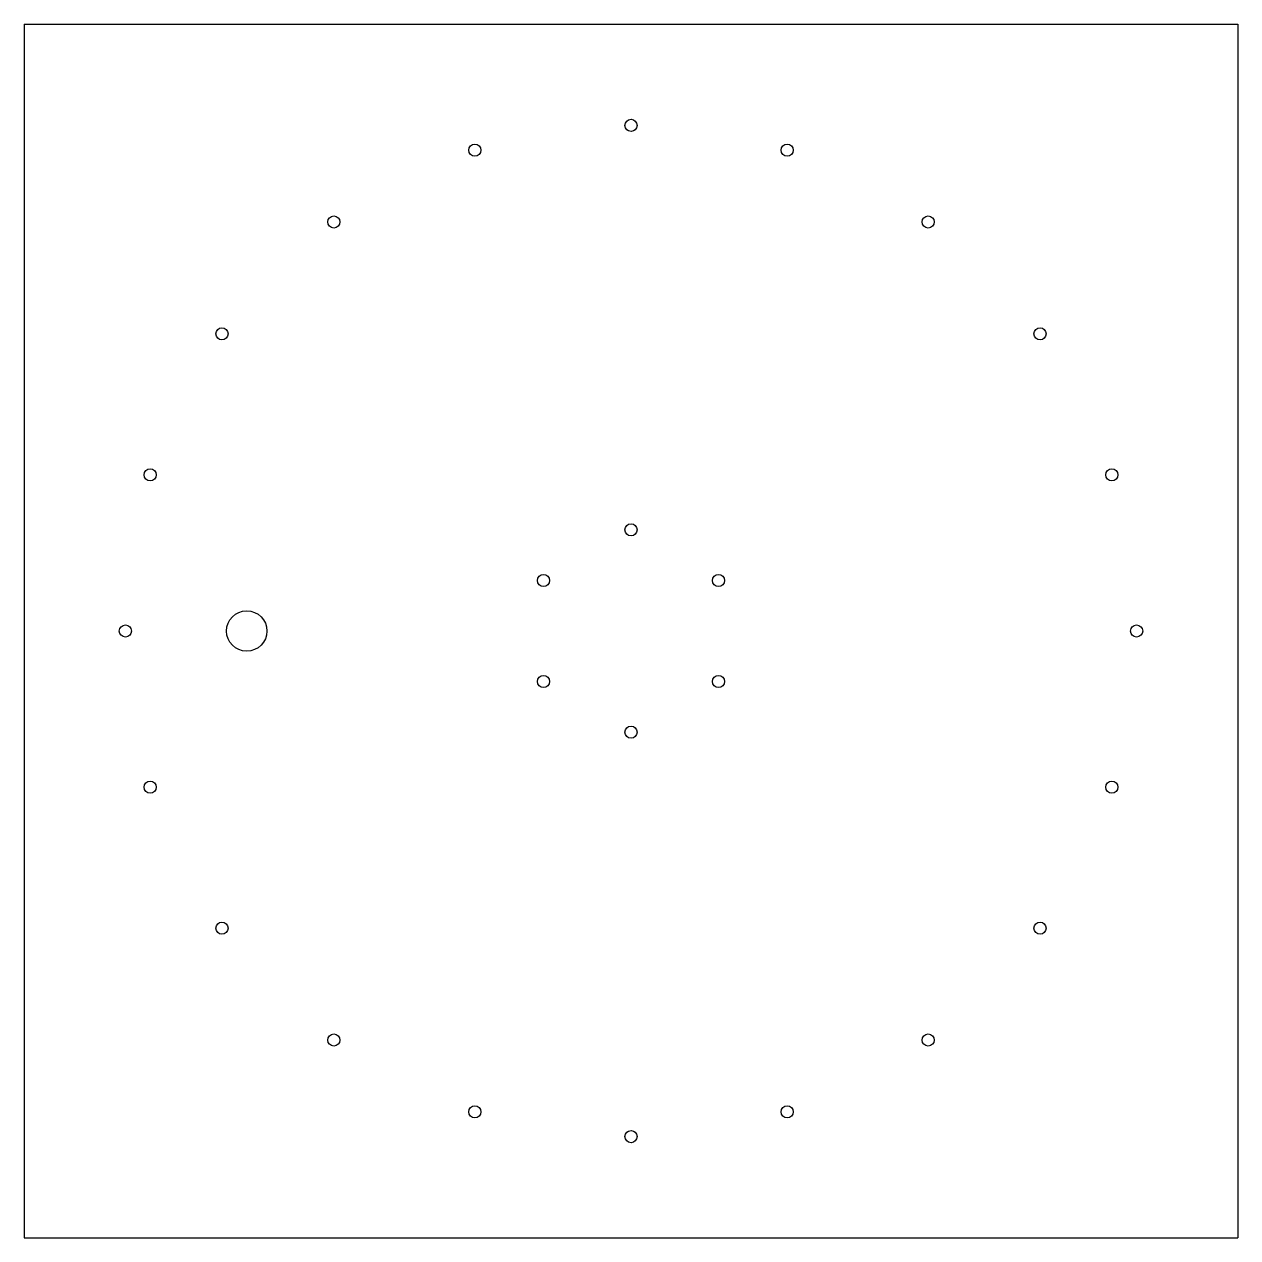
# Model space of a CAD drawing. Header units: millimetres. Extents: x -300 to 300, y -300 to 300.
import ezdxf

# ---------------------------------------------------------------- set-up
doc = ezdxf.new("R2010")
doc.units = ezdxf.units.MM

msp = doc.modelspace()

# ---------------------------------------------------------------- linework, layer by layer
at = {"color": 7, "linetype": 'Continuous', "lineweight": 25}
for p, q in [((-300, 300), (-300, -300)), ((-300, 300), (300, 300)), ((300, 300), (300, -300)), ((-300, -300), (300, -300))]:
    msp.add_line(p, q, dxfattribs=at)
for centre, radius in [((0, 250), 3), ((-77.25, 237.76), 3), ((77.25, 237.76), 3), ((-146.95, 202.25), 3), ((146.95, 202.25), 3), ((-202.25, 146.95), 3), ((202.25, 146.95), 3), ((-237.76, 77.25), 3), ((237.76, 77.25), 3), ((0, 50), 3), ((-43.3, 25), 3), ((43.3, 25), 3), ((-190, 0), 10), ((-250, 0), 3), ((250, 0), 3), ((-43.3, -25), 3), ((43.3, -25), 3), ((0, -50), 3), ((-237.76, -77.25), 3), ((237.76, -77.25), 3), ((-202.25, -146.95), 3), ((202.25, -146.95), 3), ((-146.95, -202.25), 3), ((146.95, -202.25), 3), ((-77.25, -237.76), 3), ((77.25, -237.76), 3), ((0, -250), 3)]:
    msp.add_circle(centre, radius, dxfattribs=at)

doc.saveas('drawing.dxf')
